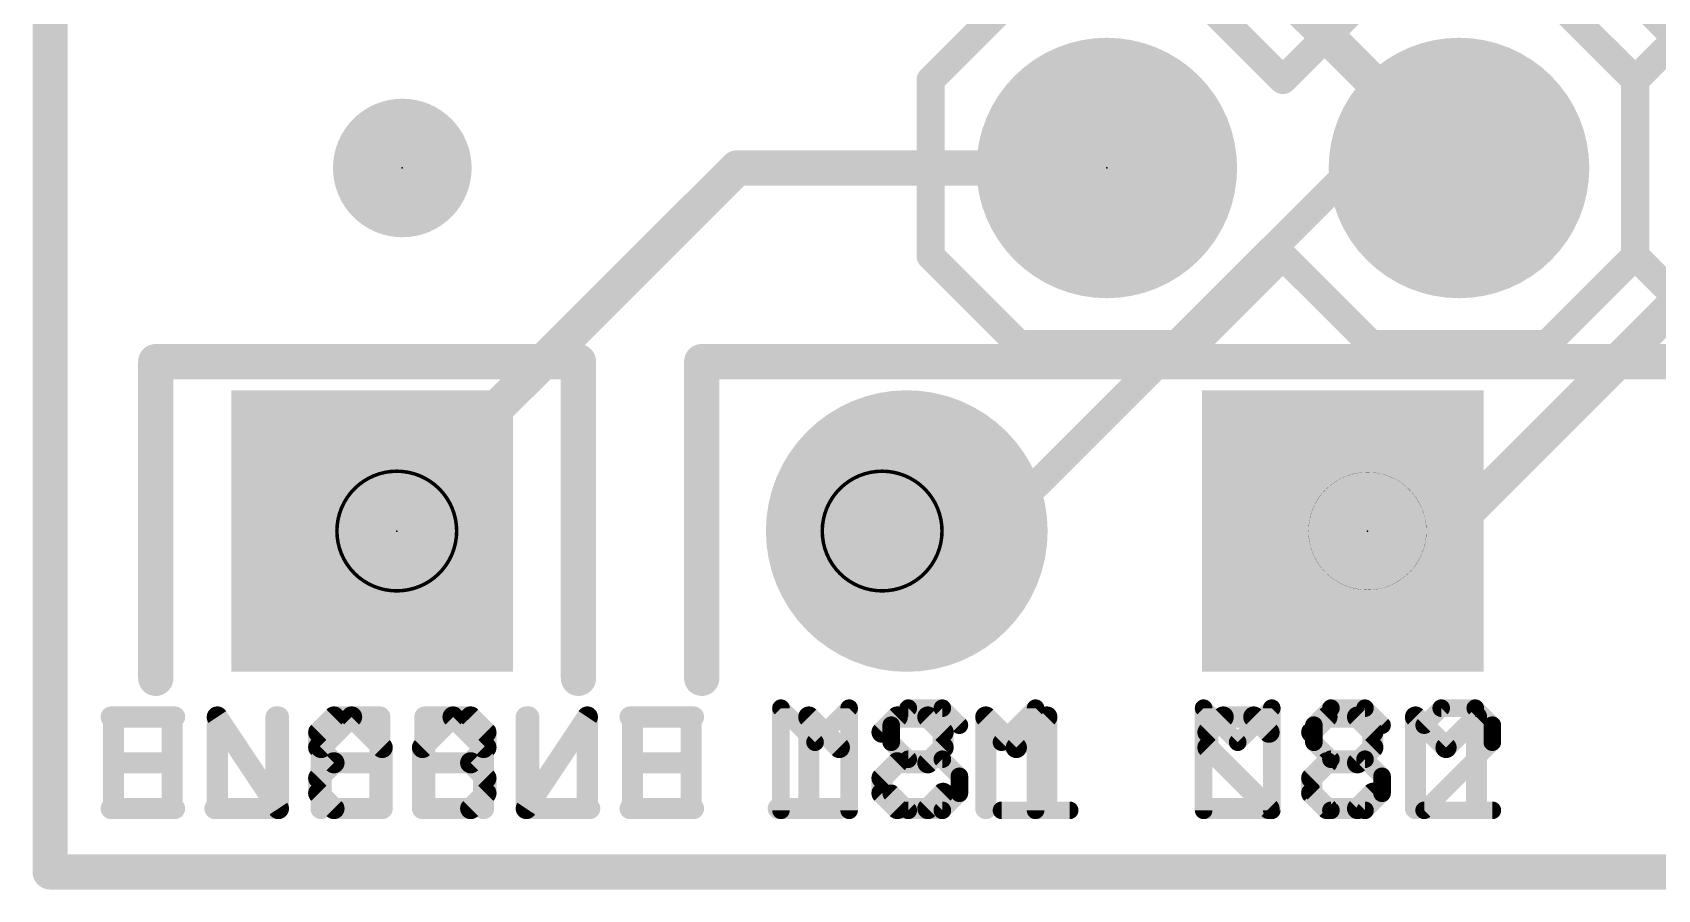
# Model space of a CAD drawing. Extents: x -11.8 to 66.2, y -19.6 to 35.5.
# Drawn here: x -0.13 to 11.59, y -0.13 to 6.06 of the extents above; entities that cross this region are included whole.
import ezdxf

# ---------------------------------------------------------------- set-up
doc = ezdxf.new("R2010")
doc.units = 0
for name, color, linetype in [('1', 12, 'CONTINUOUS'), ('16', 132, 'CONTINUOUS'), ('17', 110, 'CONTINUOUS'), ('20', 53, 'CONTINUOUS'), ('21', 41, 'CONTINUOUS'), ('22', 40, 'CONTINUOUS'), ('23', 53, 'CONTINUOUS'), ('51', 53, 'CONTINUOUS')]:
    doc.layers.add(name, color=color, linetype=linetype)

# ---------------------------------------------------------------- blocks, each defined once
blk = doc.blocks.new('PIE')
at = {"const_width": 0.5}
blk.add_lwpolyline([(0, -0.25, 1), (0, 0.25, 1), (0, -0.25)], format="xyb", dxfattribs=at)
blk = doc.blocks.new('RECT')
blk.add_solid([(-0.5, -0.5), (0.5, -0.5), (-0.5, 0.5), (0.5, 0.5)])
blk = doc.blocks.new('ROUNDP')
at = {"const_width": 0.5}
blk.add_lwpolyline([(0, -0.25, 1), (0, 0.25, 1), (0, -0.25)], format="xyb", dxfattribs=at)
blk = doc.blocks.new('SQUAREP')
blk.add_solid([(-0.5, -0.5), (0.5, -0.5), (-0.5, 0.5), (0.5, 0.5)])

msp = doc.modelspace()

# ---------------------------------------------------------------- linework, layer by layer
at = {"layer": '1'}
for points, const_width in [([(0, 0), (0, 30.48)], 0.254), ([(10.16, 5.08), (7.62, 7.62)], 0.254), ([(12.7, 5.08), (10.16, 7.62)], 0.254), ([(2.3222, 2.4492), (4.953, 5.08)], 0.254), ([(4.953, 5.08), (7.62, 5.08)], 0.254), ([(6.778, 2.46), (9.398, 5.08)], 0.2032), ([(9.398, 5.08), (10.16, 5.08)], 0.254), ([(10.08, 2.46), (12.7, 5.08)], 0.254), ([(2.3222, 2.46), (2.3222, 2.4492)], 0.254), ([(6.1778, 2.46), (6.778, 2.46)], 0.254), ([(9.3222, 2.46), (10.08, 2.46)], 0.254), ([(36.83, 0), (0, 0)], 0.254)]:
    msp.add_lwpolyline(points, dxfattribs=dict(at, const_width=const_width))
for points, const_width in [([(4.953, 5.1435, 1), (4.953, 5.0165)], 0.127), ([(4.9979, 5.0351, 1), (4.9081, 5.1249)], 0.127), ([(7.62, 5.0165, 1), (7.62, 5.1435)], 0.127), ([(9.398, 5.1435, 1), (9.398, 5.0165)], 0.127), ([(9.4339, 5.0441, 1), (9.3621, 5.1159)], 0.1016), ([(10.1151, 5.0351, 1), (10.2049, 5.1249)], 0.127), ([(10.16, 5.0165, 1), (10.16, 5.1435)], 0.127), ([(2.3857, 2.46, 1), (2.2587, 2.46)], 0.127), ([(6.1778, 2.5235, 1), (6.1778, 2.3965)], 0.127), ([(6.778, 2.3965, 1), (6.778, 2.5235)], 0.127), ([(9.3222, 2.5235, 1), (9.3222, 2.3965)], 0.127), ([(10.08, 2.3965, 1), (10.08, 2.5235)], 0.127), ([(2.2773, 2.4941, 1), (2.3671, 2.4043)], 0.127), ([(2.2587, 2.4492, 1), (2.3857, 2.4492)], 0.127), ([(6.7421, 2.4959, 1), (6.8139, 2.4241)], 0.1016), ([(10.0351, 2.5049, 1), (10.1249, 2.4151)], 0.127), ([(0, 0.0635, 1), (0, -0.0635)], 0.127), ([(-0.0635, 0, 1), (0.0635, 0)], 0.127)]:
    msp.add_lwpolyline(points, format="xyb", dxfattribs=dict(at, const_width=const_width))
at = {"layer": '16', "const_width": 0.254}
for points in [[(0, 0), (0, 30.48)], [(36.83, 0), (0, 0)]]:
    msp.add_lwpolyline(points, dxfattribs=at)
at = {"layer": '16', "const_width": 0.127}
for points in [[(0, 0.0635, 1), (0, -0.0635)], [(-0.0635, 0, 1), (0.0635, 0)]]:
    msp.add_lwpolyline(points, format="xyb", dxfattribs=at)
at = {"layer": '20', "const_width": 0.254}
for points in [[(0, 0), (0, 30.48)], [(36.83, 0), (0, 0)]]:
    msp.add_lwpolyline(points, dxfattribs=at)
at = {"layer": '20', "const_width": 0.127}
for points in [[(0, 0.0635, 1), (0, -0.0635)], [(-0.0635, 0, 1), (0.0635, 0)]]:
    msp.add_lwpolyline(points, format="xyb", dxfattribs=at)
at = {"layer": '21'}
for points, const_width in [([(0, 30.48), (0, 0)], 0.254), ([(6.985, 6.35), (6.35, 5.715)], 0.2032), ([(8.255, 6.35), (8.89, 5.715)], 0.2032), ([(8.89, 5.715), (9.525, 6.35)], 0.2032), ([(10.795, 6.35), (11.43, 5.715)], 0.2032), ([(12.065, 6.35), (11.43, 5.715)], 0.2032), ([(6.35, 5.715), (6.35, 4.445)], 0.2032), ([(11.43, 5.715), (11.43, 4.445)], 0.2032), ([(11.43, 5.715), (11.43, 4.445)], 0.2032), ([(6.35, 4.445), (6.985, 3.81)], 0.2032), ([(8.89, 4.445), (8.255, 3.81)], 0.2032), ([(9.525, 3.81), (8.89, 4.445)], 0.2032), ([(11.43, 4.445), (10.795, 3.81)], 0.2032), ([(11.43, 4.445), (12.065, 3.81)], 0.2032), ([(8.255, 3.81), (6.985, 3.81)], 0.2032), ([(10.795, 3.81), (9.525, 3.81)], 0.2032), ([(0.8978, 1.1182), (0.4572, 1.1182)], 0.1524), ([(0.4572, 1.1182), (0.4572, 0.4572)], 0.1524), ([(1.2056, 0.4572), (1.2056, 1.1182)], 0.1524), ([(1.2056, 1.1182), (1.6463, 0.4572)], 0.1524), ([(1.6463, 0.4572), (1.6463, 1.1182)], 0.1524), ([(1.954, 0.8978), (2.1744, 1.1182)], 0.1524), ([(2.1744, 1.1182), (2.3947, 0.8978)], 0.1524), ([(2.7024, 0.4572), (2.7024, 1.1182)], 0.1524), ([(2.7024, 1.1182), (3.0329, 1.1182)], 0.1524), ([(3.0329, 1.1182), (3.1431, 1.008)], 0.1524), ([(3.4509, 1.1182), (3.4509, 0.4572)], 0.1524), ([(4.6399, 1.1182), (4.1993, 1.1182)], 0.1524), ([(4.1993, 1.1182), (4.1993, 0.4572)], 0.1524), ([(5.2705, 0.4445), (5.2705, 1.1817)], 0.127), ([(5.2705, 1.1817), (5.5162, 0.936)], 0.127), ([(5.5162, 0.936), (5.762, 1.1817)], 0.127), ([(5.762, 1.1817), (5.762, 0.4445)], 0.127), ([(6.1886, 1.1817), (6.0657, 1.0589)], 0.127), ([(6.4343, 1.1817), (6.1886, 1.1817)], 0.127), ([(6.5572, 1.0589), (6.4343, 1.1817)], 0.127), ([(6.8609, 0.936), (7.1066, 1.1817)], 0.127), ([(7.1066, 1.1817), (7.1066, 0.4445)], 0.127), ([(8.3185, 0.4445), (8.3185, 1.1817)], 0.127), ([(8.3185, 1.1817), (8.5642, 0.936)], 0.127), ([(8.5642, 0.936), (8.81, 1.1817)], 0.127), ([(8.81, 1.1817), (8.81, 0.4445)], 0.127), ([(9.2366, 1.1817), (9.1137, 1.0589)], 0.127), ([(9.4823, 1.1817), (9.2366, 1.1817)], 0.127), ([(9.6052, 1.0589), (9.4823, 1.1817)], 0.127), ([(10.0318, 1.1817), (9.9089, 1.0589)], 0.127), ([(10.2775, 1.1817), (10.0318, 1.1817)], 0.127), ([(10.4004, 1.0589), (10.2775, 1.1817)], 0.127), ([(3.1431, 1.008), (3.1431, 0.8978)], 0.1524), ([(6.0657, 1.0589), (6.0657, 0.936)], 0.127), ([(9.1137, 1.0589), (9.1137, 0.936)], 0.127), ([(10.4004, 0.936), (10.4004, 1.0589)], 0.127), ([(1.954, 0.4572), (1.954, 0.8978)], 0.1524), ([(2.3947, 0.8978), (2.3947, 0.4572)], 0.1524), ([(3.1431, 0.8978), (3.0329, 0.7877)], 0.1524), ([(6.0657, 0.936), (6.1886, 0.8131)], 0.127), ([(9.1137, 0.936), (9.2366, 0.8131)], 0.127), ([(9.9089, 0.4445), (10.4004, 0.936)], 0.127), ([(0.4572, 0.7877), (0.6775, 0.7877)], 0.1524), ([(1.954, 0.7877), (2.3947, 0.7877)], 0.1524), ([(2.7024, 0.7877), (3.0329, 0.7877)], 0.1524), ([(3.0329, 0.7877), (3.1431, 0.6775)], 0.1524), ([(4.1993, 0.7877), (4.4196, 0.7877)], 0.1524), ([(6.1886, 0.8131), (6.4343, 0.8131)], 0.127), ([(6.4343, 0.8131), (6.5572, 0.6902)], 0.127), ([(9.2366, 0.8131), (9.4823, 0.8131)], 0.127), ([(9.4823, 0.8131), (9.6052, 0.6902)], 0.127), ([(3.1431, 0.6775), (3.1431, 0.5674)], 0.1524), ([(6.5572, 0.6902), (6.5572, 0.5674)], 0.127), ([(9.6052, 0.6902), (9.6052, 0.5674)], 0.127), ([(3.1431, 0.5674), (3.0329, 0.4572)], 0.1524), ([(6.1886, 0.4445), (6.0657, 0.5674)], 0.127), ([(6.5572, 0.5674), (6.4343, 0.4445)], 0.127), ([(9.2366, 0.4445), (9.1137, 0.5674)], 0.127), ([(9.6052, 0.5674), (9.4823, 0.4445)], 0.127), ([(0.4572, 0.4572), (0.8978, 0.4572)], 0.1524), ([(3.0329, 0.4572), (2.7024, 0.4572)], 0.1524), ([(3.4509, 0.4572), (3.8915, 0.4572)], 0.1524), ([(4.1993, 0.4572), (4.6399, 0.4572)], 0.1524), ([(6.4343, 0.4445), (6.1886, 0.4445)], 0.127), ([(6.8609, 0.4445), (7.3524, 0.4445)], 0.127), ([(9.4823, 0.4445), (9.2366, 0.4445)], 0.127), ([(10.4004, 0.4445), (9.9089, 0.4445)], 0.127), ([(0, 0), (36.83, 0)], 0.254)]:
    msp.add_lwpolyline(points, dxfattribs=dict(at, const_width=const_width))
for points, const_width in [([(6.4008, 5.715, 1), (6.2992, 5.715)], 0.1016), ([(6.3141, 5.7509, 1), (6.3859, 5.6791)], 0.1016), ([(8.8541, 5.7509, 1), (8.9259, 5.6791)], 0.1016), ([(8.8541, 5.6791, 1), (8.9259, 5.7509)], 0.1016), ([(11.4808, 5.715, 1), (11.3792, 5.715)], 0.1016), ([(11.4808, 5.715, 1), (11.3792, 5.715)], 0.1016), ([(11.3941, 5.7509, 1), (11.4659, 5.6791)], 0.1016), ([(11.3941, 5.6791, 1), (11.4659, 5.7509)], 0.1016), ([(6.3859, 4.4809, 1), (6.3141, 4.4091)], 0.1016), ([(6.2992, 4.445, 1), (6.4008, 4.445)], 0.1016), ([(8.9259, 4.4809, 1), (8.8541, 4.4091)], 0.1016), ([(8.9259, 4.4091, 1), (8.8541, 4.4809)], 0.1016), ([(11.4659, 4.4809, 1), (11.3941, 4.4091)], 0.1016), ([(11.3792, 4.445, 1), (11.4808, 4.445)], 0.1016), ([(11.3792, 4.445, 1), (11.4808, 4.445)], 0.1016), ([(11.4659, 4.4091, 1), (11.3941, 4.4809)], 0.1016), ([(6.985, 3.8608, 1), (6.985, 3.7592)], 0.1016), ([(6.9491, 3.7741, 1), (7.0209, 3.8459)], 0.1016), ([(8.2191, 3.8459, 1), (8.2909, 3.7741)], 0.1016), ([(8.255, 3.7592, 1), (8.255, 3.8608)], 0.1016), ([(9.525, 3.8608, 1), (9.525, 3.7592)], 0.1016), ([(9.4891, 3.7741, 1), (9.5609, 3.8459)], 0.1016), ([(10.7591, 3.8459, 1), (10.8309, 3.7741)], 0.1016), ([(10.795, 3.7592, 1), (10.795, 3.8608)], 0.1016), ([(0.4572, 1.1563, 1), (0.4572, 1.0801)], 0.0762), ([(0.4953, 1.1182, 1), (0.4191, 1.1182)], 0.0762), ([(0.8978, 1.0801, 1), (0.8978, 1.1563)], 0.0762), ([(1.2437, 1.1182, 1), (1.1675, 1.1182)], 0.0762), ([(1.2373, 1.1393, 1), (1.1739, 1.097)], 0.0762), ([(1.6844, 1.1182, 1), (1.6082, 1.1182)], 0.0762), ([(2.2013, 1.1451, 1), (2.1474, 1.0912)], 0.0762), ([(2.2013, 1.0912, 1), (2.1474, 1.1451)], 0.0762), ([(2.7405, 1.1182, 1), (2.6643, 1.1182)], 0.0762), ([(2.7024, 1.1563, 1), (2.7024, 1.0801)], 0.0762), ([(3.0599, 1.1451, 1), (3.006, 1.0912)], 0.0762), ([(3.0329, 1.0801, 1), (3.0329, 1.1563)], 0.0762), ([(3.489, 1.1182, 1), (3.4128, 1.1182)], 0.0762), ([(4.1993, 1.1563, 1), (4.1993, 1.0801)], 0.0762), ([(4.2374, 1.1182, 1), (4.1612, 1.1182)], 0.0762), ([(4.6399, 1.0801, 1), (4.6399, 1.1563)], 0.0762), ([(5.293, 1.2042, 1), (5.248, 1.1593)], 0.0635), ([(5.3022, 1.1817, 1), (5.2388, 1.1817)], 0.0635), ([(5.7937, 1.1817, 1), (5.7302, 1.1817)], 0.0635), ([(5.7844, 1.1593, 1), (5.7395, 1.2042)], 0.0635), ([(6.1886, 1.2135, 1), (6.1886, 1.15)], 0.0635), ([(6.211, 1.1593, 1), (6.1661, 1.2042)], 0.0635), ([(6.4568, 1.2042, 1), (6.4119, 1.1593)], 0.0635), ([(6.4343, 1.15, 1), (6.4343, 1.2135)], 0.0635), ([(7.1384, 1.1817, 1), (7.0749, 1.1817)], 0.0635), ([(7.1291, 1.1593, 1), (7.0842, 1.2042)], 0.0635), ([(8.3503, 1.1817, 1), (8.2867, 1.1817)], 0.0635), ([(8.341, 1.2042, 1), (8.296, 1.1593)], 0.0635), ([(8.8417, 1.1817, 1), (8.7782, 1.1817)], 0.0635), ([(8.8324, 1.1593, 1), (8.7875, 1.2042)], 0.0635), ([(9.2366, 1.2135, 1), (9.2366, 1.15)], 0.0635), ([(9.259, 1.1593, 1), (9.2141, 1.2042)], 0.0635), ([(9.5048, 1.2042, 1), (9.4599, 1.1593)], 0.0635), ([(9.4823, 1.15, 1), (9.4823, 1.2135)], 0.0635), ([(10.0318, 1.2135, 1), (10.0318, 1.15)], 0.0635), ([(10.0542, 1.1593, 1), (10.0093, 1.2042)], 0.0635), ([(10.2999, 1.2042, 1), (10.255, 1.1593)], 0.0635), ([(10.2775, 1.15, 1), (10.2775, 1.2135)], 0.0635), ([(3.1812, 1.008, 1), (3.105, 1.008)], 0.0762), ([(3.1161, 0.9811, 1), (3.17, 1.0349)], 0.0762), ([(6.0974, 1.0589, 1), (6.0339, 1.0589)], 0.0635), ([(6.0432, 1.0813, 1), (6.0881, 1.0364)], 0.0635), ([(6.5347, 1.0364, 1), (6.5796, 1.0813)], 0.0635), ([(9.1454, 1.0589, 1), (9.0819, 1.0589)], 0.0635), ([(9.0912, 1.0813, 1), (9.1361, 1.0364)], 0.0635), ([(9.5827, 1.0364, 1), (9.6276, 1.0813)], 0.0635), ([(9.8864, 1.0813, 1), (9.9313, 1.0364)], 0.0635), ([(10.4321, 1.0589, 1), (10.3686, 1.0589)], 0.0635), ([(10.3779, 1.0364, 1), (10.4228, 1.0813)], 0.0635), ([(1.9921, 0.8978, 1), (1.9159, 0.8978)], 0.0762), ([(1.9271, 0.9248, 1), (1.981, 0.8709)], 0.0762), ([(2.4328, 0.8978, 1), (2.3566, 0.8978)], 0.0762), ([(2.3677, 0.8709, 1), (2.4216, 0.9248)], 0.0762), ([(3.17, 0.8709, 1), (3.1161, 0.9248)], 0.0762), ([(5.4938, 0.9584, 1), (5.5387, 0.9135)], 0.0635), ([(5.4938, 0.9135, 1), (5.5387, 0.9584)], 0.0635), ([(6.0339, 0.936, 1), (6.0974, 0.936)], 0.0635), ([(6.0881, 0.9584, 1), (6.0432, 0.9135)], 0.0635), ([(6.8384, 0.9584, 1), (6.8833, 0.9135)], 0.0635), ([(8.5418, 0.9584, 1), (8.5867, 0.9135)], 0.0635), ([(8.5418, 0.9135, 1), (8.5867, 0.9584)], 0.0635), ([(9.0819, 0.936, 1), (9.1454, 0.936)], 0.0635), ([(9.1361, 0.9584, 1), (9.0912, 0.9135)], 0.0635), ([(10.3686, 0.936, 1), (10.4321, 0.936)], 0.0635), ([(10.4228, 0.9135, 1), (10.3779, 0.9584)], 0.0635), ([(0.4572, 0.8258, 1), (0.4572, 0.7496)], 0.0762), ([(0.6775, 0.7496, 1), (0.6775, 0.8258)], 0.0762), ([(1.954, 0.8258, 1), (1.954, 0.7496)], 0.0762), ([(2.3947, 0.7496, 1), (2.3947, 0.8258)], 0.0762), ([(2.7024, 0.8258, 1), (2.7024, 0.7496)], 0.0762), ([(3.0599, 0.8146, 1), (3.006, 0.7607)], 0.0762), ([(3.006, 0.8146, 1), (3.0599, 0.7607)], 0.0762), ([(3.0329, 0.7496, 1), (3.0329, 0.8258)], 0.0762), ([(3.105, 0.8978, 1), (3.1812, 0.8978)], 0.0762), ([(4.1993, 0.8258, 1), (4.1993, 0.7496)], 0.0762), ([(4.4196, 0.7496, 1), (4.4196, 0.8258)], 0.0762), ([(6.1886, 0.8449, 1), (6.1886, 0.7814)], 0.0635), ([(6.1661, 0.7907, 1), (6.211, 0.8356)], 0.0635), ([(6.4568, 0.8356, 1), (6.4119, 0.7907)], 0.0635), ([(6.4343, 0.7814, 1), (6.4343, 0.8449)], 0.0635), ([(9.2366, 0.8449, 1), (9.2366, 0.7814)], 0.0635), ([(9.2141, 0.7907, 1), (9.259, 0.8356)], 0.0635), ([(9.5048, 0.8356, 1), (9.4599, 0.7907)], 0.0635), ([(9.4823, 0.7814, 1), (9.4823, 0.8449)], 0.0635), ([(3.1812, 0.6775, 1), (3.105, 0.6775)], 0.0762), ([(3.1161, 0.6506, 1), (3.17, 0.7045)], 0.0762), ([(6.5889, 0.6902, 1), (6.5254, 0.6902)], 0.0635), ([(6.5347, 0.6678, 1), (6.5796, 0.7127)], 0.0635), ([(9.6369, 0.6902, 1), (9.5734, 0.6902)], 0.0635), ([(9.5827, 0.6678, 1), (9.6276, 0.7127)], 0.0635), ([(3.105, 0.5674, 1), (3.1812, 0.5674)], 0.0762), ([(3.17, 0.5404, 1), (3.1161, 0.5943)], 0.0762), ([(6.0881, 0.5898, 1), (6.0432, 0.5449)], 0.0635), ([(6.5254, 0.5674, 1), (6.5889, 0.5674)], 0.0635), ([(6.5796, 0.5449, 1), (6.5347, 0.5898)], 0.0635), ([(9.1361, 0.5898, 1), (9.0912, 0.5449)], 0.0635), ([(9.5734, 0.5674, 1), (9.6369, 0.5674)], 0.0635), ([(9.6276, 0.5449, 1), (9.5827, 0.5898)], 0.0635), ([(0.4572, 0.4953, 1), (0.4572, 0.4191)], 0.0762), ([(0.4191, 0.4572, 1), (0.4953, 0.4572)], 0.0762), ([(0.8978, 0.4191, 1), (0.8978, 0.4953)], 0.0762), ([(1.1675, 0.4572, 1), (1.2437, 0.4572)], 0.0762), ([(1.6082, 0.4572, 1), (1.6844, 0.4572)], 0.0762), ([(1.6146, 0.4361, 1), (1.678, 0.4783)], 0.0762), ([(1.9159, 0.4572, 1), (1.9921, 0.4572)], 0.0762), ([(2.3566, 0.4572, 1), (2.4328, 0.4572)], 0.0762), ([(2.7024, 0.4953, 1), (2.7024, 0.4191)], 0.0762), ([(2.6643, 0.4572, 1), (2.7405, 0.4572)], 0.0762), ([(3.006, 0.4841, 1), (3.0599, 0.4303)], 0.0762), ([(3.0329, 0.4191, 1), (3.0329, 0.4953)], 0.0762), ([(3.4509, 0.4953, 1), (3.4509, 0.4191)], 0.0762), ([(3.4128, 0.4572, 1), (3.489, 0.4572)], 0.0762), ([(3.8915, 0.4191, 1), (3.8915, 0.4953)], 0.0762), ([(4.1993, 0.4953, 1), (4.1993, 0.4191)], 0.0762), ([(4.1612, 0.4572, 1), (4.2374, 0.4572)], 0.0762), ([(4.6399, 0.4191, 1), (4.6399, 0.4953)], 0.0762), ([(5.2388, 0.4445, 1), (5.3022, 0.4445)], 0.0635), ([(5.7302, 0.4445, 1), (5.7937, 0.4445)], 0.0635), ([(6.1886, 0.4763, 1), (6.1886, 0.4128)], 0.0635), ([(6.1661, 0.422, 1), (6.211, 0.467)], 0.0635), ([(6.4119, 0.467, 1), (6.4568, 0.422)], 0.0635), ([(6.4343, 0.4128, 1), (6.4343, 0.4763)], 0.0635), ([(6.8609, 0.4763, 1), (6.8609, 0.4128)], 0.0635), ([(7.0749, 0.4445, 1), (7.1384, 0.4445)], 0.0635), ([(7.3524, 0.4128, 1), (7.3524, 0.4763)], 0.0635), ([(8.2867, 0.4445, 1), (8.3503, 0.4445)], 0.0635), ([(8.7782, 0.4445, 1), (8.8417, 0.4445)], 0.0635), ([(9.2366, 0.4763, 1), (9.2366, 0.4128)], 0.0635), ([(9.2141, 0.422, 1), (9.259, 0.467)], 0.0635), ([(9.4599, 0.467, 1), (9.5048, 0.422)], 0.0635), ([(9.4823, 0.4128, 1), (9.4823, 0.4763)], 0.0635), ([(9.8864, 0.467, 1), (9.9313, 0.422)], 0.0635), ([(9.9089, 0.4763, 1), (9.9089, 0.4128)], 0.0635), ([(10.4004, 0.4128, 1), (10.4004, 0.4763)], 0.0635), ([(0, 0.0635, 1), (0, -0.0635)], 0.127), ([(-0.0635, 0, 1), (0.0635, 0)], 0.127)]:
    msp.add_lwpolyline(points, format="xyb", dxfattribs=dict(at, const_width=const_width))
at = {"layer": '22'}
for points, const_width in [([(0, 30.48), (0, 0)], 0.254), ([(0.762, 1.397), (0.762, 3.683)], 0.254), ([(0.762, 3.683), (3.81, 3.683)], 0.254), ([(3.81, 3.683), (3.81, 1.397)], 0.254), ([(4.699, 1.397), (4.699, 3.683)], 0.254), ([(4.699, 3.683), (14.478, 3.683)], 0.254), ([(0.4401, 1.1182), (0.8807, 1.1182)], 0.1524), ([(0.8807, 1.1182), (0.8807, 0.4572)], 0.1524), ([(1.6291, 1.1182), (1.6291, 0.4572)], 0.1524), ([(2.0471, 1.1182), (1.9369, 1.008)], 0.1524), ([(2.3776, 1.1182), (2.0471, 1.1182)], 0.1524), ([(2.3776, 0.4572), (2.3776, 1.1182)], 0.1524), ([(2.9057, 1.1182), (2.6853, 0.8978)], 0.1524), ([(3.126, 0.8978), (2.9057, 1.1182)], 0.1524), ([(3.8744, 1.1182), (3.4337, 0.4572)], 0.1524), ([(3.4337, 0.4572), (3.4337, 1.1182)], 0.1524), ([(3.8744, 0.4572), (3.8744, 1.1182)], 0.1524), ([(4.1822, 1.1182), (4.6228, 1.1182)], 0.1524), ([(4.6228, 1.1182), (4.6228, 0.4572)], 0.1524), ([(5.6914, 0.8978), (5.471, 1.1182)], 0.1524), ([(5.471, 1.1182), (5.471, 0.4572)], 0.1524), ([(5.9991, 1.008), (6.1093, 1.1182)], 0.1524), ([(6.1093, 1.1182), (6.3296, 1.1182)], 0.1524), ([(6.3296, 1.1182), (6.4398, 1.008)], 0.1524), ([(6.9679, 0.8978), (6.7476, 1.1182)], 0.1524), ([(6.7476, 1.1182), (6.7476, 0.4572)], 0.1524), ([(7.1882, 1.1182), (6.9679, 0.8978)], 0.1524), ([(7.1882, 0.4572), (7.1882, 1.1182)], 0.1524), ([(8.3495, 1.008), (8.4597, 1.1182)], 0.1524), ([(8.4597, 1.1182), (8.68, 1.1182)], 0.1524), ([(8.68, 1.1182), (8.7902, 1.008)], 0.1524), ([(9.0979, 1.008), (9.2081, 1.1182)], 0.1524), ([(9.2081, 1.1182), (9.4284, 1.1182)], 0.1524), ([(9.4284, 1.1182), (9.5386, 1.008)], 0.1524), ([(10.0667, 0.8978), (9.8464, 1.1182)], 0.1524), ([(9.8464, 1.1182), (9.8464, 0.4572)], 0.1524), ([(10.287, 1.1182), (10.0667, 0.8978)], 0.1524), ([(10.287, 0.4572), (10.287, 1.1182)], 0.1524), ([(1.9369, 1.008), (1.9369, 0.8978)], 0.1524), ([(6.4398, 1.008), (6.4398, 0.8978)], 0.1524), ([(8.3495, 0.8978), (8.3495, 1.008)], 0.1524), ([(9.5386, 1.008), (9.5386, 0.8978)], 0.1524), ([(1.9369, 0.8978), (2.0471, 0.7877)], 0.1524), ([(2.6853, 0.8978), (2.6853, 0.4572)], 0.1524), ([(3.126, 0.4572), (3.126, 0.8978)], 0.1524), ([(6.4398, 0.8978), (6.3296, 0.7877)], 0.1524), ([(8.7902, 0.4572), (8.3495, 0.8978)], 0.1524), ([(9.5386, 0.8978), (9.4284, 0.7877)], 0.1524), ([(0.8807, 0.7877), (0.6604, 0.7877)], 0.1524), ([(2.0471, 0.7877), (1.9369, 0.6775)], 0.1524), ([(2.3776, 0.7877), (2.0471, 0.7877)], 0.1524), ([(3.126, 0.7877), (2.6853, 0.7877)], 0.1524), ([(4.6228, 0.7877), (4.4025, 0.7877)], 0.1524), ([(6.1093, 0.7877), (5.9991, 0.6775)], 0.1524), ([(6.3296, 0.7877), (6.1093, 0.7877)], 0.1524), ([(9.2081, 0.7877), (9.0979, 0.6775)], 0.1524), ([(9.4284, 0.7877), (9.2081, 0.7877)], 0.1524), ([(1.9369, 0.6775), (1.9369, 0.5674)], 0.1524), ([(5.9991, 0.6775), (5.9991, 0.5674)], 0.1524), ([(9.0979, 0.6775), (9.0979, 0.5674)], 0.1524), ([(1.9369, 0.5674), (2.0471, 0.4572)], 0.1524), ([(5.9991, 0.5674), (6.1093, 0.4572)], 0.1524), ([(6.3296, 0.4572), (6.4398, 0.5674)], 0.1524), ([(9.0979, 0.5674), (9.2081, 0.4572)], 0.1524), ([(9.4284, 0.4572), (9.5386, 0.5674)], 0.1524), ([(0.8807, 0.4572), (0.4401, 0.4572)], 0.1524), ([(1.6291, 0.4572), (1.1885, 0.4572)], 0.1524), ([(2.0471, 0.4572), (2.3776, 0.4572)], 0.1524), ([(4.6228, 0.4572), (4.1822, 0.4572)], 0.1524), ([(5.6914, 0.4572), (5.2507, 0.4572)], 0.1524), ([(6.1093, 0.4572), (6.3296, 0.4572)], 0.1524), ([(8.3495, 0.4572), (8.7902, 0.4572)], 0.1524), ([(9.2081, 0.4572), (9.4284, 0.4572)], 0.1524), ([(0, 0), (36.83, 0)], 0.254)]:
    msp.add_lwpolyline(points, dxfattribs=dict(at, const_width=const_width))
for points, const_width in [([(0.8255, 3.683, 1), (0.6985, 3.683)], 0.127), ([(0.762, 3.7465, 1), (0.762, 3.6195)], 0.127), ([(3.8735, 3.683, 1), (3.7465, 3.683)], 0.127), ([(3.81, 3.6195, 1), (3.81, 3.7465)], 0.127), ([(4.7625, 3.683, 1), (4.6355, 3.683)], 0.127), ([(4.699, 3.7465, 1), (4.699, 3.6195)], 0.127), ([(0.6985, 1.397, 1), (0.8255, 1.397)], 0.127), ([(3.7465, 1.397, 1), (3.8735, 1.397)], 0.127), ([(4.6355, 1.397, 1), (4.7625, 1.397)], 0.127), ([(0.4401, 1.1563, 1), (0.4401, 1.0801)], 0.0762), ([(0.9188, 1.1182, 1), (0.8426, 1.1182)], 0.0762), ([(0.8807, 1.0801, 1), (0.8807, 1.1563)], 0.0762), ([(1.6672, 1.1182, 1), (1.591, 1.1182)], 0.0762), ([(2.0471, 1.1563, 1), (2.0471, 1.0801)], 0.0762), ([(2.074, 1.0912, 1), (2.0201, 1.1451)], 0.0762), ([(2.4157, 1.1182, 1), (2.3395, 1.1182)], 0.0762), ([(2.3776, 1.0801, 1), (2.3776, 1.1563)], 0.0762), ([(2.9326, 1.1451, 1), (2.8787, 1.0912)], 0.0762), ([(2.9326, 1.0912, 1), (2.8787, 1.1451)], 0.0762), ([(3.4718, 1.1182, 1), (3.3956, 1.1182)], 0.0762), ([(3.9125, 1.1182, 1), (3.8363, 1.1182)], 0.0762), ([(3.9061, 1.097, 1), (3.8427, 1.1393)], 0.0762), ([(4.1822, 1.1563, 1), (4.1822, 1.0801)], 0.0762), ([(4.6609, 1.1182, 1), (4.5847, 1.1182)], 0.0762), ([(4.6228, 1.0801, 1), (4.6228, 1.1563)], 0.0762), ([(5.498, 1.1451, 1), (5.4441, 1.0912)], 0.0762), ([(5.5091, 1.1182, 1), (5.4329, 1.1182)], 0.0762), ([(6.1093, 1.1563, 1), (6.1093, 1.0801)], 0.0762), ([(6.1362, 1.0912, 1), (6.0824, 1.1451)], 0.0762), ([(6.3566, 1.1451, 1), (6.3027, 1.0912)], 0.0762), ([(6.3296, 1.0801, 1), (6.3296, 1.1563)], 0.0762), ([(6.7745, 1.1451, 1), (6.7206, 1.0912)], 0.0762), ([(6.7857, 1.1182, 1), (6.7095, 1.1182)], 0.0762), ([(7.2263, 1.1182, 1), (7.1501, 1.1182)], 0.0762), ([(7.2151, 1.0912, 1), (7.1613, 1.1451)], 0.0762), ([(8.4597, 1.1563, 1), (8.4597, 1.0801)], 0.0762), ([(8.4866, 1.0912, 1), (8.4327, 1.1451)], 0.0762), ([(8.707, 1.1451, 1), (8.6531, 1.0912)], 0.0762), ([(8.68, 1.0801, 1), (8.68, 1.1563)], 0.0762), ([(9.2081, 1.1563, 1), (9.2081, 1.0801)], 0.0762), ([(9.235, 1.0912, 1), (9.1812, 1.1451)], 0.0762), ([(9.4554, 1.1451, 1), (9.4015, 1.0912)], 0.0762), ([(9.4284, 1.0801, 1), (9.4284, 1.1563)], 0.0762), ([(9.8733, 1.1451, 1), (9.8194, 1.0912)], 0.0762), ([(9.8845, 1.1182, 1), (9.8083, 1.1182)], 0.0762), ([(10.3251, 1.1182, 1), (10.2489, 1.1182)], 0.0762), ([(10.3139, 1.0912, 1), (10.2601, 1.1451)], 0.0762), ([(1.975, 1.008, 1), (1.8988, 1.008)], 0.0762), ([(1.91, 1.0349, 1), (1.9639, 0.9811)], 0.0762), ([(5.9722, 1.0349, 1), (6.0261, 0.9811)], 0.0762), ([(6.4779, 1.008, 1), (6.4017, 1.008)], 0.0762), ([(6.4128, 0.9811, 1), (6.4667, 1.0349)], 0.0762), ([(8.3876, 1.008, 1), (8.3114, 1.008)], 0.0762), ([(8.3226, 1.0349, 1), (8.3765, 0.9811)], 0.0762), ([(8.7632, 0.9811, 1), (8.8171, 1.0349)], 0.0762), ([(9.071, 1.0349, 1), (9.1249, 0.9811)], 0.0762), ([(9.5767, 1.008, 1), (9.5005, 1.008)], 0.0762), ([(9.5116, 0.9811, 1), (9.5655, 1.0349)], 0.0762), ([(1.9639, 0.9248, 1), (1.91, 0.8709)], 0.0762), ([(2.7234, 0.8978, 1), (2.6472, 0.8978)], 0.0762), ([(2.6584, 0.9248, 1), (2.7123, 0.8709)], 0.0762), ([(3.1641, 0.8978, 1), (3.0879, 0.8978)], 0.0762), ([(3.099, 0.8709, 1), (3.1529, 0.9248)], 0.0762), ([(5.6644, 0.8709, 1), (5.7183, 0.9248)], 0.0762), ([(6.4667, 0.8709, 1), (6.4128, 0.9248)], 0.0762), ([(6.9409, 0.9248, 1), (6.9948, 0.8709)], 0.0762), ([(6.9409, 0.8709, 1), (6.9948, 0.9248)], 0.0762), ([(8.3765, 0.9248, 1), (8.3226, 0.8709)], 0.0762), ([(9.5655, 0.8709, 1), (9.5116, 0.9248)], 0.0762), ([(10.0397, 0.9248, 1), (10.0936, 0.8709)], 0.0762), ([(10.0397, 0.8709, 1), (10.0936, 0.9248)], 0.0762), ([(0.6604, 0.8258, 1), (0.6604, 0.7496)], 0.0762), ([(0.8807, 0.7496, 1), (0.8807, 0.8258)], 0.0762), ([(1.8988, 0.8978, 1), (1.975, 0.8978)], 0.0762), ([(2.0471, 0.8258, 1), (2.0471, 0.7496)], 0.0762), ([(2.074, 0.7607, 1), (2.0201, 0.8146)], 0.0762), ([(2.0201, 0.7607, 1), (2.074, 0.8146)], 0.0762), ([(2.3776, 0.7496, 1), (2.3776, 0.8258)], 0.0762), ([(2.6853, 0.8258, 1), (2.6853, 0.7496)], 0.0762), ([(3.126, 0.7496, 1), (3.126, 0.8258)], 0.0762), ([(4.4025, 0.8258, 1), (4.4025, 0.7496)], 0.0762), ([(4.6228, 0.7496, 1), (4.6228, 0.8258)], 0.0762), ([(6.1093, 0.8258, 1), (6.1093, 0.7496)], 0.0762), ([(6.1362, 0.7607, 1), (6.0824, 0.8146)], 0.0762), ([(6.3027, 0.8146, 1), (6.3566, 0.7607)], 0.0762), ([(6.3296, 0.7496, 1), (6.3296, 0.8258)], 0.0762), ([(6.4017, 0.8978, 1), (6.4779, 0.8978)], 0.0762), ([(8.3114, 0.8978, 1), (8.3876, 0.8978)], 0.0762), ([(9.2081, 0.8258, 1), (9.2081, 0.7496)], 0.0762), ([(9.235, 0.7607, 1), (9.1812, 0.8146)], 0.0762), ([(9.4015, 0.8146, 1), (9.4554, 0.7607)], 0.0762), ([(9.4284, 0.7496, 1), (9.4284, 0.8258)], 0.0762), ([(9.5005, 0.8978, 1), (9.5767, 0.8978)], 0.0762), ([(1.975, 0.6775, 1), (1.8988, 0.6775)], 0.0762), ([(1.91, 0.7045, 1), (1.9639, 0.6506)], 0.0762), ([(6.0372, 0.6775, 1), (5.961, 0.6775)], 0.0762), ([(5.9722, 0.7045, 1), (6.0261, 0.6506)], 0.0762), ([(9.136, 0.6775, 1), (9.0598, 0.6775)], 0.0762), ([(9.071, 0.7045, 1), (9.1249, 0.6506)], 0.0762), ([(1.9639, 0.5943, 1), (1.91, 0.5404)], 0.0762), ([(1.8988, 0.5674, 1), (1.975, 0.5674)], 0.0762), ([(6.0261, 0.5943, 1), (5.9722, 0.5404)], 0.0762), ([(5.961, 0.5674, 1), (6.0372, 0.5674)], 0.0762), ([(6.4667, 0.5404, 1), (6.4128, 0.5943)], 0.0762), ([(9.1249, 0.5943, 1), (9.071, 0.5404)], 0.0762), ([(9.0598, 0.5674, 1), (9.136, 0.5674)], 0.0762), ([(9.5655, 0.5404, 1), (9.5116, 0.5943)], 0.0762), ([(0.4401, 0.4953, 1), (0.4401, 0.4191)], 0.0762), ([(0.8426, 0.4572, 1), (0.9188, 0.4572)], 0.0762), ([(0.8807, 0.4191, 1), (0.8807, 0.4953)], 0.0762), ([(1.1885, 0.4953, 1), (1.1885, 0.4191)], 0.0762), ([(1.591, 0.4572, 1), (1.6672, 0.4572)], 0.0762), ([(1.6291, 0.4191, 1), (1.6291, 0.4953)], 0.0762), ([(2.0471, 0.4953, 1), (2.0471, 0.4191)], 0.0762), ([(2.0201, 0.4303, 1), (2.074, 0.4841)], 0.0762), ([(2.3395, 0.4572, 1), (2.4157, 0.4572)], 0.0762), ([(2.3776, 0.4191, 1), (2.3776, 0.4953)], 0.0762), ([(2.6472, 0.4572, 1), (2.7234, 0.4572)], 0.0762), ([(3.0879, 0.4572, 1), (3.1641, 0.4572)], 0.0762), ([(3.402, 0.4783, 1), (3.4654, 0.4361)], 0.0762), ([(3.3956, 0.4572, 1), (3.4718, 0.4572)], 0.0762), ([(3.8363, 0.4572, 1), (3.9125, 0.4572)], 0.0762), ([(4.1822, 0.4953, 1), (4.1822, 0.4191)], 0.0762), ([(4.5847, 0.4572, 1), (4.6609, 0.4572)], 0.0762), ([(4.6228, 0.4191, 1), (4.6228, 0.4953)], 0.0762), ([(5.2507, 0.4953, 1), (5.2507, 0.4191)], 0.0762), ([(5.4329, 0.4572, 1), (5.5091, 0.4572)], 0.0762), ([(5.6914, 0.4191, 1), (5.6914, 0.4953)], 0.0762), ([(6.1093, 0.4953, 1), (6.1093, 0.4191)], 0.0762), ([(6.0824, 0.4303, 1), (6.1362, 0.4841)], 0.0762), ([(6.3027, 0.4841, 1), (6.3566, 0.4303)], 0.0762), ([(6.3296, 0.4191, 1), (6.3296, 0.4953)], 0.0762), ([(6.7095, 0.4572, 1), (6.7857, 0.4572)], 0.0762), ([(7.1501, 0.4572, 1), (7.2263, 0.4572)], 0.0762), ([(8.3495, 0.4953, 1), (8.3495, 0.4191)], 0.0762), ([(8.7632, 0.4303, 1), (8.8171, 0.4841)], 0.0762), ([(8.7902, 0.4191, 1), (8.7902, 0.4953)], 0.0762), ([(9.2081, 0.4953, 1), (9.2081, 0.4191)], 0.0762), ([(9.1812, 0.4303, 1), (9.235, 0.4841)], 0.0762), ([(9.4015, 0.4841, 1), (9.4554, 0.4303)], 0.0762), ([(9.4284, 0.4191, 1), (9.4284, 0.4953)], 0.0762), ([(9.8083, 0.4572, 1), (9.8845, 0.4572)], 0.0762), ([(10.2489, 0.4572, 1), (10.3251, 0.4572)], 0.0762), ([(0, 0.0635, 1), (0, -0.0635)], 0.127), ([(-0.0635, 0, 1), (0.0635, 0)], 0.127)]:
    msp.add_lwpolyline(points, format="xyb", dxfattribs=dict(at, const_width=const_width))
at = {"layer": '23'}
for p in [(2.54, 5.08), (7.62, 5.08), (2.5, 2.46), (9.5, 2.46)]:
    msp.add_point(p, dxfattribs=at)
at = {"layer": '51'}
for points, const_width in [([(2.5, 2.0282, 1), (2.5, 2.8918, 1), (2.5, 2.0282)], 0.0254), ([(6, 2.0282, 1), (6, 2.8918, 1), (6, 2.0282)], 0.0254), ([(9.5, 2.035, 1), (9.5, 2.885, 1), (9.5, 2.035)], 0.001)]:
    msp.add_lwpolyline(points, format="xyb", dxfattribs=dict(at, const_width=const_width))

# ---------------------------------------------------------------- block references
at = {"layer": '1'}
msp.add_blockref('PIE', (2.54, 5.08), dxfattribs=at)
at = {"layer": '17', "xscale": 1.8796, "yscale": 1.8796, "rotation": 90}
for p in [(7.62, 5.08), (7.62, 5.08), (10.16, 5.08), (10.16, 5.08)]:
    msp.add_blockref('ROUNDP', p, dxfattribs=at)
at = {"layer": '17', "xscale": 2.032, "yscale": 2.032}
for name, p in [('SQUAREP', (2.3222, 2.46)), ('SQUAREP', (2.3222, 2.46)), ('ROUNDP', (6.1778, 2.46)), ('ROUNDP', (6.1778, 2.46)), ('SQUAREP', (9.3222, 2.46)), ('SQUAREP', (9.3222, 2.46))]:
    msp.add_blockref(name, p, dxfattribs=at)
at = {"layer": '51', "xscale": 0.508, "yscale": 0.508}
for p in [(7.62, 5.08), (10.16, 5.08)]:
    msp.add_blockref('RECT', p, dxfattribs=at)

doc.saveas('drawing.dxf')
